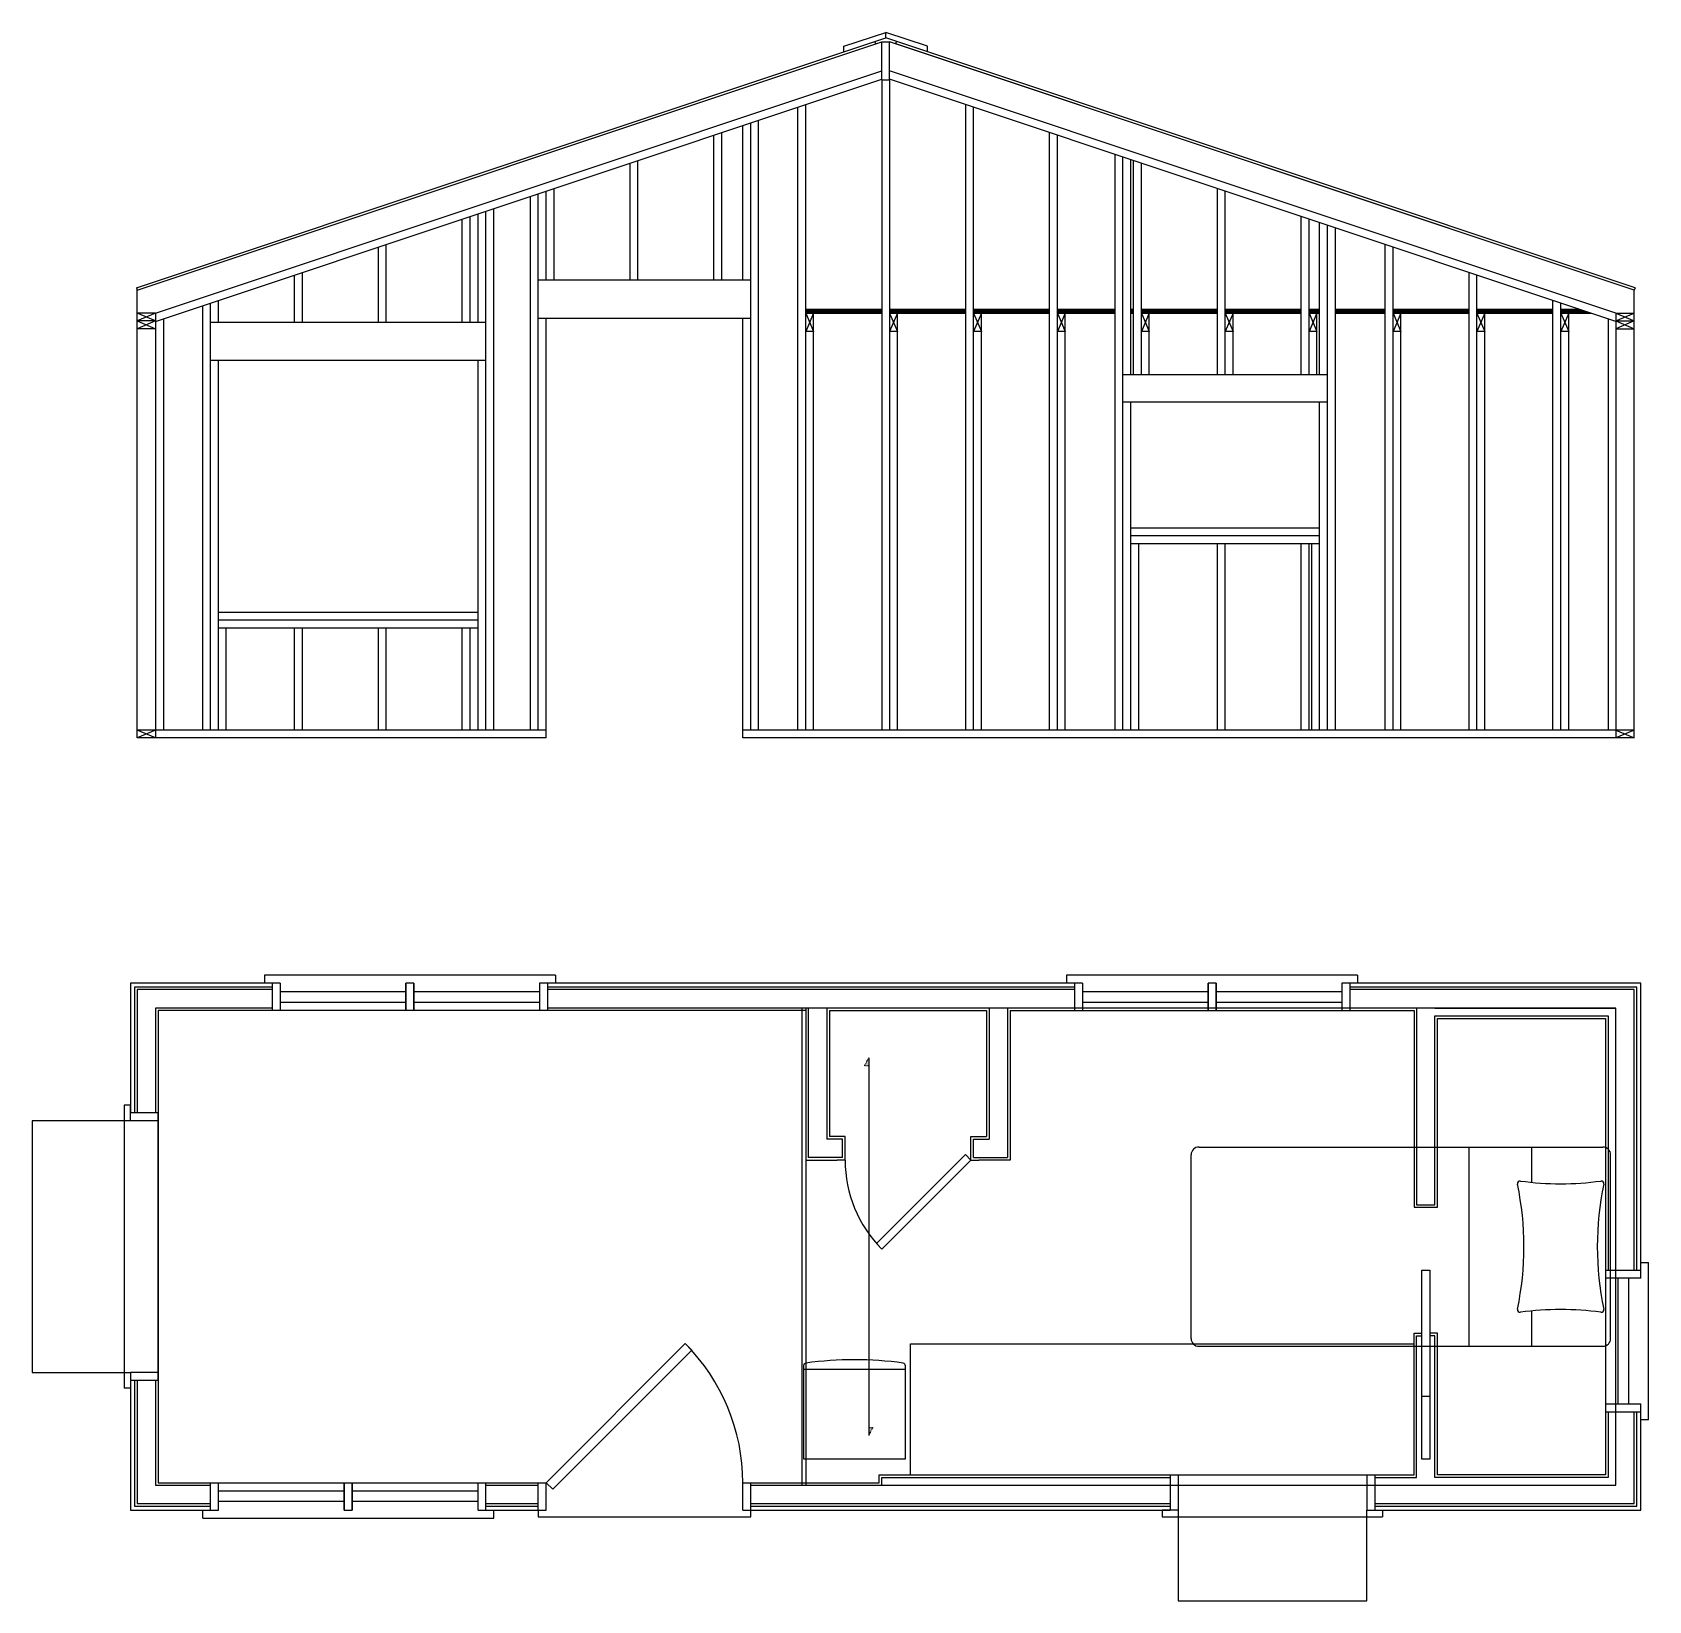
# Model space of a CAD drawing. Header units: inches. Extents: x -183 to 3029, y -67 to 1072.
# Drawn here: x 1519.7 to 1827.9, y 308.8 to 607.8 of the extents above; entities that cross this region are included whole.
import ezdxf

# ---------------------------------------------------------------- set-up
doc = ezdxf.new("R2010")
doc.units = ezdxf.units.IN
doc.header["$LTSCALE"] = 0.25
doc.header["$MEASUREMENT"] = 0
doc.linetypes.add('HIDDEN2', pattern=[0.1875, 0.125, -0.0625])
doc.layers.add('Hidden Floor', color=251, linetype='Continuous')
doc.layers.add('Hidden Line', color=7, linetype='HIDDEN2')

msp = doc.modelspace()

# ---------------------------------------------------------------- hatches: boundary and pattern name
at = {"layer": 'Hidden Line'}
h = msp.add_hatch(color=256, dxfattribs=at)
h.dxf.hatch_style = 1
h.paths.add_polyline_path([(1679.15, 412.26), (1678.4, 410.76), (1679.15, 410.76)])
h.paths.add_polyline_path([(1679.9, 341.76), (1679.15, 341.76), (1679.15, 340.26)])

# ---------------------------------------------------------------- linework, layer by layer
for p, q in [((1674.4, 605.13), (1682.4, 607.79)), ((1690.4, 605.13), (1682.4, 607.79)), ((1682.4, 606.74), (1682.4, 607.79)), ((1539.5, 559.1), (1682.4, 606.74)), ((1539.65, 558.63), (1681.65, 605.96)), ((1539.65, 558.63), (1680.51, 605.58)), ((1674.4, 604.07), (1674.4, 605.13)), ((1680.51, 605.58), (1680.35, 606.05)), ((1681.65, 605.96), (1683.15, 605.96)), ((1681.65, 598.71), (1681.65, 605.96)), ((1825.31, 559.1), (1682.4, 606.74)), ((1683.15, 598.71), (1683.15, 605.96)), ((1825.15, 558.63), (1683.15, 605.96)), ((1684.3, 605.58), (1684.46, 606.05)), ((1825.15, 558.63), (1684.3, 605.58)), ((1690.4, 604.07), (1690.4, 605.13)), ((1543.15, 554.26), (1681.65, 600.43)), ((1543.15, 552.68), (1681.65, 598.85)), ((1681.65, 598.71), (1683.15, 598.71)), ((1681.65, 598.71), (1681.65, 474.76)), ((1821.65, 554.26), (1683.15, 600.43)), ((1821.65, 552.68), (1683.15, 598.85)), ((1683.15, 598.71), (1683.15, 474.76)), ((1665.65, 474.76), (1665.65, 593.51)), ((1667.15, 474.76), (1667.15, 594.01)), ((1697.65, 474.76), (1697.65, 594.01)), ((1699.15, 474.76), (1699.15, 593.51)), ((1655.15, 560.51), (1655.15, 590.01)), ((1656.65, 474.76), (1656.65, 590.51)), ((1658.15, 474.76), (1658.15, 591.01)), ((1649.65, 560.51), (1649.65, 588.18)), ((1651.15, 560.51), (1651.15, 588.68)), ((1713.65, 474.76), (1713.65, 588.68)), ((1715.15, 474.76), (1715.15, 588.18)), ((1633.65, 560.51), (1633.65, 582.85)), ((1635.15, 560.51), (1635.15, 583.35)), ((1726.15, 474.76), (1726.15, 584.51)), ((1727.65, 474.76), (1727.65, 584.01)), ((1729.15, 542.51), (1729.15, 583.51)), ((1729.65, 542.51), (1729.65, 583.35)), ((1731.15, 542.51), (1731.15, 582.85)), ((1614.65, 474.76), (1614.65, 576.51)), ((1616.15, 474.76), (1616.15, 577.01)), ((1617.65, 560.51), (1617.65, 577.51)), ((1617.65, 560.51), (1617.65, 577.51)), ((1619.15, 560.51), (1619.15, 578.01)), ((1745.65, 542.51), (1745.65, 578.01)), ((1747.15, 542.51), (1747.15, 577.51)), ((1606.15, 474.76), (1606.15, 573.68)), ((1607.65, 474.76), (1607.65, 574.18)), ((1601.65, 552.51), (1601.65, 572.18)), ((1603.15, 552.51), (1603.15, 572.68)), ((1604.65, 552.51), (1604.65, 573.18)), ((1761.65, 542.51), (1761.65, 572.68)), ((1763.15, 542.51), (1763.15, 572.18)), ((1765.15, 542.51), (1765.15, 571.51)), ((1766.65, 474.76), (1766.65, 571.01)), ((1768.15, 474.76), (1768.15, 570.51)), ((1587.15, 552.51), (1587.15, 567.35)), ((1777.65, 474.76), (1777.65, 567.35)), ((1585.65, 552.51), (1585.65, 566.85)), ((1779.15, 474.76), (1779.15, 566.85)), ((1569.65, 552.51), (1569.65, 561.51)), ((1571.15, 552.51), (1571.15, 562.01)), ((1793.65, 474.76), (1793.65, 562.01)), ((1795.15, 474.76), (1795.15, 561.51)), ((1539.5, 559.1), (1539.65, 558.63)), ((1539.65, 554.26), (1539.65, 558.63)), ((1656.65, 560.51), (1616.15, 560.51)), ((1825.31, 559.1), (1825.15, 558.63)), ((1825.15, 554.26), (1825.15, 558.63)), ((1552.15, 474.76), (1552.15, 555.68)), ((1553.65, 474.76), (1553.65, 556.18)), ((1555.15, 552.51), (1555.15, 556.68)), ((1667.15, 555.01), (1681.65, 555.01)), ((1683.15, 555.01), (1697.65, 555.01)), ((1699.15, 555.01), (1713.65, 555.01)), ((1715.15, 555.01), (1726.15, 555.01)), ((1729.15, 555.01), (1729.65, 555.01)), ((1731.15, 555.01), (1745.65, 555.01)), ((1747.15, 555.01), (1761.65, 555.01)), ((1763.15, 555.01), (1765.15, 555.01)), ((1768.15, 555.01), (1777.65, 555.01)), ((1779.15, 555.01), (1793.65, 555.01)), ((1795.15, 555.01), (1809.65, 555.01)), ((1809.65, 474.76), (1809.65, 556.68)), ((1811.15, 474.76), (1811.15, 556.18)), ((1811.15, 555.01), (1814.66, 555.01)), ((1539.65, 473.26), (1539.65, 554.26)), ((1543.15, 554.26), (1539.65, 554.26)), ((1543.15, 552.76), (1539.65, 554.26)), ((1543.15, 554.26), (1539.65, 552.76)), ((1543.15, 552.76), (1539.65, 552.76)), ((1539.65, 552.76), (1543.15, 551.26)), ((1543.15, 552.76), (1539.65, 551.26)), ((1543.15, 554.26), (1543.15, 473.26)), ((1544.65, 553.18), (1544.65, 474.76)), ((1553.65, 552.51), (1606.15, 552.51)), ((1656.65, 553.26), (1616.15, 553.26)), ((1617.65, 473.26), (1617.65, 553.26)), ((1655.15, 473.26), (1655.15, 553.26)), ((1667.15, 554.82), (1681.65, 554.82)), ((1667.15, 554.64), (1681.65, 554.64)), ((1667.15, 554.45), (1681.65, 554.45)), ((1668.65, 554.26), (1667.15, 554.26)), ((1668.65, 554.26), (1667.15, 550.76)), ((1667.15, 554.26), (1668.65, 550.76)), ((1667.15, 554.26), (1681.65, 554.26)), ((1668.65, 474.76), (1668.65, 554.26)), ((1683.15, 554.82), (1697.65, 554.82)), ((1683.15, 554.64), (1697.65, 554.64)), ((1683.15, 554.45), (1697.65, 554.45)), ((1684.65, 554.26), (1683.15, 554.26)), ((1684.65, 554.26), (1683.15, 550.76)), ((1683.15, 554.26), (1684.65, 550.76)), ((1683.15, 554.26), (1697.65, 554.26)), ((1684.65, 474.76), (1684.65, 554.26)), ((1699.15, 554.82), (1713.65, 554.82)), ((1699.15, 554.64), (1713.65, 554.64)), ((1699.15, 554.45), (1713.65, 554.45)), ((1700.65, 554.26), (1699.15, 554.26)), ((1700.65, 554.26), (1699.15, 550.76)), ((1699.15, 554.26), (1700.65, 550.76)), ((1699.15, 554.26), (1713.65, 554.26)), ((1700.65, 474.76), (1700.65, 554.26)), ((1715.15, 554.82), (1726.15, 554.82)), ((1715.15, 554.64), (1726.15, 554.64)), ((1715.15, 554.45), (1726.15, 554.45)), ((1716.65, 554.26), (1715.15, 554.26)), ((1716.65, 554.26), (1715.15, 550.76)), ((1715.15, 554.26), (1716.65, 550.76)), ((1715.15, 554.26), (1726.15, 554.26)), ((1716.65, 474.76), (1716.65, 554.26)), ((1729.15, 554.82), (1729.65, 554.82)), ((1729.15, 554.64), (1729.65, 554.64)), ((1729.15, 554.45), (1729.65, 554.45)), ((1729.15, 554.26), (1729.65, 554.26)), ((1731.15, 554.82), (1745.65, 554.82)), ((1731.15, 554.64), (1745.65, 554.64)), ((1731.15, 554.45), (1745.65, 554.45)), ((1732.65, 554.26), (1731.15, 554.26)), ((1732.65, 554.26), (1731.15, 550.76)), ((1731.15, 554.26), (1732.65, 550.76)), ((1731.15, 554.26), (1745.65, 554.26)), ((1732.65, 542.51), (1732.65, 554.26)), ((1747.15, 554.82), (1761.65, 554.82)), ((1747.15, 554.64), (1761.65, 554.64)), ((1747.15, 554.45), (1761.65, 554.45)), ((1748.65, 554.26), (1747.15, 554.26)), ((1748.65, 554.26), (1747.15, 550.76)), ((1747.15, 554.26), (1748.65, 550.76)), ((1747.15, 554.26), (1761.65, 554.26)), ((1748.65, 542.51), (1748.65, 554.26)), ((1763.15, 554.82), (1765.15, 554.82)), ((1763.15, 554.64), (1765.15, 554.64)), ((1763.15, 554.45), (1765.15, 554.45)), ((1764.65, 554.26), (1763.15, 554.26)), ((1764.65, 554.26), (1763.15, 550.76)), ((1763.15, 554.26), (1764.65, 550.76)), ((1763.15, 554.26), (1765.15, 554.26)), ((1764.65, 542.51), (1764.65, 554.26)), ((1768.15, 554.82), (1777.65, 554.82)), ((1768.15, 554.64), (1777.65, 554.64)), ((1768.15, 554.45), (1777.65, 554.45)), ((1768.15, 554.26), (1777.65, 554.26)), ((1779.15, 554.82), (1793.65, 554.82)), ((1779.15, 554.64), (1793.65, 554.64)), ((1779.15, 554.45), (1793.65, 554.45)), ((1780.65, 554.26), (1779.15, 554.26)), ((1780.65, 554.26), (1779.15, 550.76)), ((1779.15, 554.26), (1780.65, 550.76)), ((1779.15, 554.26), (1793.65, 554.26)), ((1780.65, 474.76), (1780.65, 554.26)), ((1795.15, 554.82), (1809.65, 554.82)), ((1795.15, 554.64), (1809.65, 554.64)), ((1795.15, 554.45), (1809.65, 554.45)), ((1796.65, 554.26), (1795.15, 554.26)), ((1796.65, 554.26), (1795.15, 550.76)), ((1795.15, 554.26), (1796.65, 550.76)), ((1795.15, 554.26), (1809.65, 554.26)), ((1796.65, 474.76), (1796.65, 554.26)), ((1811.15, 554.82), (1815.22, 554.82)), ((1811.15, 554.64), (1815.78, 554.64)), ((1811.15, 554.45), (1816.35, 554.45)), ((1812.65, 554.26), (1811.15, 554.26)), ((1812.65, 554.26), (1811.15, 550.76)), ((1811.15, 554.26), (1812.65, 550.76)), ((1811.15, 554.26), (1816.91, 554.26)), ((1812.65, 474.76), (1812.65, 554.26)), ((1820.15, 553.18), (1820.15, 474.76)), ((1821.65, 554.26), (1825.15, 554.26)), ((1821.65, 554.26), (1821.65, 473.26)), ((1821.65, 552.76), (1825.15, 554.26)), ((1821.65, 554.26), (1825.15, 552.76)), ((1821.65, 552.76), (1825.15, 552.76)), ((1825.15, 552.76), (1821.65, 551.26)), ((1821.65, 552.76), (1825.15, 551.26)), ((1825.15, 473.26), (1825.15, 554.26)), ((1543.15, 551.26), (1539.65, 551.26)), ((1668.65, 550.76), (1667.15, 550.76)), ((1684.65, 550.76), (1683.15, 550.76)), ((1700.65, 550.76), (1699.15, 550.76)), ((1716.65, 550.76), (1715.15, 550.76)), ((1732.65, 550.76), (1731.15, 550.76)), ((1748.65, 550.76), (1747.15, 550.76)), ((1764.65, 550.76), (1763.15, 550.76)), ((1780.65, 550.76), (1779.15, 550.76)), ((1796.65, 550.76), (1795.15, 550.76)), ((1812.65, 550.76), (1811.15, 550.76)), ((1821.65, 551.26), (1825.15, 551.26)), ((1553.65, 545.26), (1606.15, 545.26)), ((1555.15, 474.76), (1555.15, 545.26)), ((1604.65, 474.76), (1604.65, 545.26)), ((1766.65, 542.51), (1727.65, 542.51)), ((1766.65, 537.26), (1727.65, 537.26)), ((1729.15, 474.76), (1729.15, 537.26)), ((1765.15, 474.76), (1765.15, 537.26)), ((1765.15, 513.26), (1729.15, 513.26)), ((1765.15, 511.76), (1729.15, 511.76)), ((1765.15, 510.26), (1729.15, 510.26)), ((1730.65, 474.76), (1730.65, 510.26)), ((1745.65, 474.76), (1745.65, 510.26)), ((1747.15, 474.76), (1747.15, 510.26)), ((1761.65, 474.76), (1761.65, 510.26)), ((1763.15, 474.76), (1763.15, 510.26)), ((1763.65, 474.76), (1763.65, 510.26)), ((1555.15, 497.26), (1604.65, 497.26)), ((1555.15, 495.76), (1604.65, 495.76)), ((1555.15, 494.26), (1604.65, 494.26)), ((1556.65, 474.76), (1556.65, 494.26)), ((1569.65, 474.76), (1569.65, 494.26)), ((1571.15, 474.76), (1571.15, 494.26)), ((1585.65, 474.76), (1585.65, 494.26)), ((1587.15, 474.76), (1587.15, 494.26)), ((1601.65, 474.76), (1601.65, 494.26)), ((1603.15, 474.76), (1603.15, 494.26)), ((1617.65, 474.76), (1539.65, 474.76)), ((1543.15, 473.26), (1539.65, 474.76)), ((1543.15, 474.76), (1539.65, 473.26)), ((1825.15, 474.76), (1655.15, 474.76)), ((1821.65, 474.76), (1825.15, 473.26)), ((1825.15, 474.76), (1821.65, 473.26)), ((1617.65, 473.26), (1539.65, 473.26)), ((1825.15, 473.26), (1655.15, 473.26)), ((1666.4, 421.76), (1666.4, 330.76)), ((1821.65, 421.76), (1666.4, 421.76)), ((1667.15, 421.76), (1667.15, 330.76)), ((1821.65, 330.76), (1821.65, 421.76)), ((1679.15, 412.26), (1679.15, 340.26)), ((1742.15, 395.26), (1819.15, 395.26)), ((1793.65, 357.26), (1793.65, 395.26)), ((1805.65, 388.52), (1805.65, 395.26)), ((1740.65, 358.76), (1740.65, 393.76)), ((1820.65, 358.76), (1820.65, 393.76)), ((1805.65, 357.26), (1805.65, 364)), ((1742.15, 357.26), (1819.15, 357.26)), ((1666.4, 330.76), (1821.65, 330.76))]:
    msp.add_line(p, q)
for centre, radius, start, end in [((1742.15, 393.76), 1.5, 90, 180), ((1819.15, 393.76), 1.5, 0, 90), ((1803.37, 388.28), 0.5, 82.3653, 191.8178), ((1811.12, 446.05), 57.79, 262.3653, 277.6347), ((1818.86, 388.28), 0.5, 348.1822, 97.6347), ((1745.94, 376.26), 58.18, 348.1822, 11.8178), ((1876.29, 376.26), 58.18, 168.1822, 191.8178), ((1803.37, 364.24), 0.5, 168.1822, 277.6347), ((1811.12, 306.47), 57.79, 82.3653, 97.6347), ((1818.86, 364.24), 0.5, 262.3653, 11.8178), ((1742.15, 358.76), 1.5, 180, 270), ((1819.15, 358.76), 1.5, 270, 0)]:
    msp.add_arc(centre, radius, start, end)
at = {"layer": 'Hidden Floor'}
for p, q in [((1565.4, 426.51), (1538.4, 426.51)), ((1565.4, 425.76), (1539.15, 425.76)), ((1619.4, 428.01), (1563.9, 428.01)), ((1563.9, 428.01), (1563.9, 426.51)), ((1566.9, 426.51), (1563.9, 426.51)), ((1565.4, 426.51), (1565.4, 421.26)), ((1566.9, 426.51), (1566.9, 421.26)), ((1590.9, 421.26), (1590.9, 426.51)), ((1590.9, 426.51), (1590.9, 421.26)), ((1592.4, 426.51), (1590.9, 426.51)), ((1592.4, 421.26), (1592.4, 426.51)), ((1592.4, 426.51), (1592.4, 421.26)), ((1619.4, 426.51), (1616.4, 426.51)), ((1616.4, 426.51), (1616.4, 421.26)), ((1718.4, 426.51), (1617.9, 426.51)), ((1617.9, 426.51), (1617.9, 421.26)), ((1718.4, 425.76), (1617.9, 425.76)), ((1619.4, 428.01), (1619.4, 426.51)), ((1772.4, 428.01), (1716.9, 428.01)), ((1716.9, 428.01), (1716.9, 426.51)), ((1719.9, 426.51), (1716.9, 426.51)), ((1718.4, 426.51), (1718.4, 421.26)), ((1719.9, 426.51), (1719.9, 421.26)), ((1743.9, 421.26), (1743.9, 426.51)), ((1743.9, 426.51), (1743.9, 421.26)), ((1745.4, 426.51), (1743.9, 426.51)), ((1745.4, 421.26), (1745.4, 426.51)), ((1745.4, 426.51), (1745.4, 421.26)), ((1772.4, 426.51), (1769.4, 426.51)), ((1769.4, 426.51), (1769.4, 421.26)), ((1826.4, 426.51), (1770.9, 426.51)), ((1770.9, 426.51), (1770.9, 421.26)), ((1825.65, 425.76), (1770.9, 425.76)), ((1772.4, 428.01), (1772.4, 426.51)), ((1825.65, 371.76), (1825.65, 425.76)), ((1826.4, 371.76), (1826.4, 426.51)), ((1565.4, 425.26), (1539.65, 425.26)), ((1566.9, 424.89), (1590.9, 424.89)), ((1566.9, 424.89), (1590.9, 424.89)), ((1566.9, 422.89), (1590.9, 422.89)), ((1566.9, 422.89), (1590.9, 422.89)), ((1592.4, 424.89), (1616.4, 424.89)), ((1592.4, 424.89), (1616.4, 424.89)), ((1592.4, 422.89), (1616.4, 422.89)), ((1592.4, 422.89), (1616.4, 422.89)), ((1718.4, 425.26), (1617.9, 425.26)), ((1719.9, 424.89), (1743.9, 424.89)), ((1719.9, 424.89), (1743.9, 424.89)), ((1719.9, 422.89), (1743.9, 422.89)), ((1719.9, 422.89), (1743.9, 422.89)), ((1745.4, 424.89), (1769.4, 424.89)), ((1745.4, 424.89), (1769.4, 424.89)), ((1745.4, 422.89), (1769.4, 422.89)), ((1745.4, 422.89), (1769.4, 422.89)), ((1825.15, 425.26), (1770.9, 425.26)), ((1825.15, 371.76), (1825.15, 425.26)), ((1667.15, 421.26), (1543.65, 421.26)), ((1667.65, 421.76), (1617.9, 421.76)), ((1667.15, 421.26), (1667.15, 392.76)), ((1667.65, 393.26), (1667.65, 421.76)), ((1702.15, 421.76), (1671.15, 421.76)), ((1671.15, 421.76), (1671.15, 396.76)), ((1671.65, 421.26), (1701.65, 421.26)), ((1671.65, 421.26), (1671.65, 397.26)), ((1701.65, 421.26), (1701.65, 397.26)), ((1702.15, 421.76), (1702.15, 396.76)), ((1718.4, 421.76), (1705.65, 421.76)), ((1705.65, 421.76), (1705.65, 393.26)), ((1706.15, 421.26), (1783.15, 421.26)), ((1706.15, 421.26), (1706.15, 392.76)), ((1783.15, 421.26), (1783.15, 383.76)), ((1783.65, 421.76), (1783.65, 384.26)), ((1787.15, 421.76), (1821.65, 421.76)), ((1787.15, 384.26), (1787.15, 420.26)), ((1787.15, 420.26), (1820.15, 420.26)), ((1787.65, 383.76), (1787.65, 419.76)), ((1787.65, 419.76), (1819.65, 419.76)), ((1819.65, 419.76), (1819.65, 332.76)), ((1820.15, 420.26), (1820.15, 371.76)), ((1821.65, 371.76), (1821.65, 421.76)), ((1538.4, 403.26), (1537.15, 403.26)), ((1537.15, 403.26), (1537.15, 349.26)), ((1538.4, 400.26), (1538.4, 403.26)), ((1543.65, 401.76), (1538.4, 401.76)), ((1543.65, 350.76), (1543.65, 401.76)), ((1543.65, 400.26), (1538.4, 400.26)), ((1674.15, 396.76), (1671.15, 396.76)), ((1674.65, 397.26), (1671.65, 397.26)), ((1674.15, 393.26), (1674.15, 396.76)), ((1674.65, 392.76), (1674.65, 397.26)), ((1698.65, 392.76), (1698.65, 397.26)), ((1698.65, 397.26), (1701.65, 397.26)), ((1699.15, 393.26), (1699.15, 396.76)), ((1699.15, 396.76), (1702.15, 396.76)), ((1667.15, 392.76), (1673.15, 392.76)), ((1674.15, 393.26), (1667.65, 393.26)), ((1674.65, 392.76), (1673.15, 392.76)), ((1697.59, 393.82), (1680.62, 376.85)), ((1698.65, 392.76), (1681.68, 375.79)), ((1697.59, 393.82), (1698.65, 392.76)), ((1698.65, 392.76), (1700.15, 392.76)), ((1699.15, 393.26), (1705.65, 393.26)), ((1706.15, 392.76), (1700.15, 392.76)), ((1783.15, 383.76), (1787.65, 383.76)), ((1783.65, 384.26), (1787.15, 384.26)), ((1681.68, 375.79), (1680.62, 376.85)), ((1826.4, 373.26), (1827.9, 373.26)), ((1826.4, 370.26), (1826.4, 373.26)), ((1827.9, 343.26), (1827.9, 373.26)), ((1819.65, 371.76), (1826.4, 371.76)), ((1826.4, 370.26), (1819.65, 370.26)), ((1822.03, 370.26), (1822.03, 346.26)), ((1824.03, 370.26), (1824.03, 346.26)), ((1687.15, 357.76), (1783.15, 357.76)), ((1687.15, 332.76), (1687.15, 357.76)), ((1783.15, 332.76), (1783.15, 359.76)), ((1783.15, 359.76), (1784.65, 359.76)), ((1783.65, 332.26), (1783.65, 359.26)), ((1783.65, 359.26), (1784.65, 359.26)), ((1787.65, 359.76), (1786.15, 359.76)), ((1787.15, 359.26), (1786.15, 359.26)), ((1787.15, 332.26), (1787.15, 359.26)), ((1787.65, 332.76), (1787.65, 359.76)), ((1543.65, 352.26), (1538.4, 352.26)), ((1538.4, 352.26), (1538.4, 349.26)), ((1686.15, 352.81), (1666.75, 352.81)), ((1538.4, 349.26), (1537.15, 349.26)), ((1543.65, 350.76), (1538.4, 350.76)), ((1784.65, 347.76), (1786.15, 347.76)), ((1819.65, 346.26), (1826.4, 346.26)), ((1826.4, 343.26), (1826.4, 346.26)), ((1819.65, 344.76), (1826.4, 344.76)), ((1820.15, 344.76), (1820.15, 332.26)), ((1825.15, 327.26), (1825.15, 344.76)), ((1827.9, 343.26), (1826.4, 343.26)), ((1666.75, 335.81), (1686.15, 335.81)), ((1553.65, 326.01), (1553.65, 331.26)), ((1555.15, 326.01), (1555.15, 331.26)), ((1579.15, 331.26), (1579.15, 326.01)), ((1579.15, 326.01), (1579.15, 331.26)), ((1580.65, 331.26), (1580.65, 326.01)), ((1580.65, 326.01), (1580.65, 331.26)), ((1604.65, 326.01), (1604.65, 331.26)), ((1606.15, 326.01), (1606.15, 331.26)), ((1616.15, 326.01), (1616.15, 331.26)), ((1617.65, 326.01), (1617.65, 331.26)), ((1655.15, 326.01), (1655.15, 331.26)), ((1656.65, 326.01), (1656.65, 331.26)), ((1681.65, 330.76), (1736.65, 330.76)), ((1736.65, 332.76), (1736.65, 326.01)), ((1738.15, 332.76), (1738.15, 326.01)), ((1774.15, 332.76), (1774.15, 326.01)), ((1775.65, 332.76), (1775.65, 326.01)), ((1775.65, 332.26), (1783.65, 332.26)), ((1820.15, 332.26), (1787.15, 332.26)), ((1819.65, 332.76), (1787.65, 332.76)), ((1579.15, 329.64), (1555.15, 329.64)), ((1579.15, 329.64), (1555.15, 329.64)), ((1579.15, 327.64), (1555.15, 327.64)), ((1579.15, 327.64), (1555.15, 327.64)), ((1604.65, 329.64), (1580.65, 329.64)), ((1604.65, 329.64), (1580.65, 329.64)), ((1604.65, 327.64), (1580.65, 327.64)), ((1604.65, 327.64), (1580.65, 327.64)), ((1656.65, 327.26), (1736.65, 327.26)), ((1775.65, 327.26), (1825.15, 327.26)), ((1552.15, 326.01), (1555.15, 326.01)), ((1552.15, 324.51), (1552.15, 326.01)), ((1552.15, 324.51), (1607.65, 324.51)), ((1579.15, 326.01), (1580.65, 326.01)), ((1604.65, 326.01), (1607.65, 326.01)), ((1607.65, 324.51), (1607.65, 326.01)), ((1616.15, 326.01), (1616.15, 324.76)), ((1616.15, 324.76), (1656.65, 324.76)), ((1656.65, 324.76), (1656.65, 326.01)), ((1738.15, 326.01), (1735.15, 326.01)), ((1735.15, 326.01), (1735.15, 324.76)), ((1735.15, 324.76), (1777.15, 324.76)), ((1774.15, 326.01), (1777.15, 326.01)), ((1777.15, 326.01), (1777.15, 324.76))]:
    msp.add_line(p, q, dxfattribs=at)
for points in [[(1538.4, 426.51), (1538.4, 401.76)], [(1539.15, 425.76), (1539.15, 401.76)], [(1539.65, 425.26), (1539.65, 401.76)], [(1565.4, 421.76), (1543.15, 421.76), (1543.15, 401.76)], [(1543.65, 421.26), (1543.65, 331.26), (1617.65, 331.26)], [(1783.65, 421.76), (1770.9, 421.76)], [(1538.4, 400.26), (1519.65, 400.26), (1519.65, 352.26), (1538.4, 352.26)], [(1676.45, 354.71), (1676.35, 354.71)], [(1538.4, 350.76), (1538.4, 326.01), (1553.65, 326.01)], [(1539.15, 350.76), (1539.15, 326.76), (1553.65, 326.76)], [(1539.65, 350.76), (1539.65, 327.26), (1553.65, 327.26)], [(1543.15, 350.76), (1543.15, 330.76), (1553.65, 330.76)], [(1775.65, 326.76), (1825.65, 326.76), (1825.65, 344.76)], [(1775.65, 330.76), (1821.65, 330.76), (1821.65, 344.76)], [(1775.65, 326.01), (1826.4, 326.01), (1826.4, 344.51)], [(1606.15, 330.76), (1616.15, 330.76)], [(1655.15, 331.26), (1681.15, 331.26), (1681.15, 332.76), (1783.15, 332.76)], [(1656.65, 330.76), (1681.65, 330.76), (1681.65, 332.26), (1736.65, 332.26)], [(1606.15, 327.26), (1616.15, 327.26)], [(1606.15, 326.76), (1616.15, 326.76)], [(1656.65, 326.76), (1736.65, 326.76)], [(1606.15, 326.01), (1617.65, 326.01)], [(1655.15, 326.01), (1736.65, 326.01)], [(1738.15, 326.01), (1738.15, 308.76), (1774.15, 308.76), (1774.15, 326.01)]]:
    msp.add_lwpolyline(points, dxfattribs=at)
for points in [[(1784.65, 335.76), (1784.65, 371.76), (1786.15, 371.76), (1786.15, 335.76)], [(1644.17, 357.78), (1617.65, 331.26), (1618.89, 330.02), (1645.41, 356.54)]]:
    msp.add_lwpolyline(points, close=True, dxfattribs=at)
msp.add_lwpolyline([(1686.15, 335.81), (1686.15, 353.55, 0.373249), (1685.72, 354.05, 0.070654), (1667.18, 354.06, 0.373695), (1666.75, 353.57), (1666.75, 335.81)], format="xyb", dxfattribs=at)
for centre, radius, start, end in [((1698.65, 392.76), 24, 180, 225), ((1617.65, 331.26), 37.5, 0, 45)]:
    msp.add_arc(centre, radius, start, end, dxfattribs=at)
at = {"layer": 'Hidden Line'}
for p, q in [((1678.4, 410.76), (1679.15, 412.26)), ((1679.15, 410.76), (1678.4, 410.76)), ((1679.15, 341.76), (1679.9, 341.76)), ((1679.9, 341.76), (1679.15, 340.26))]:
    msp.add_line(p, q, dxfattribs=at)

doc.saveas('drawing.dxf')
